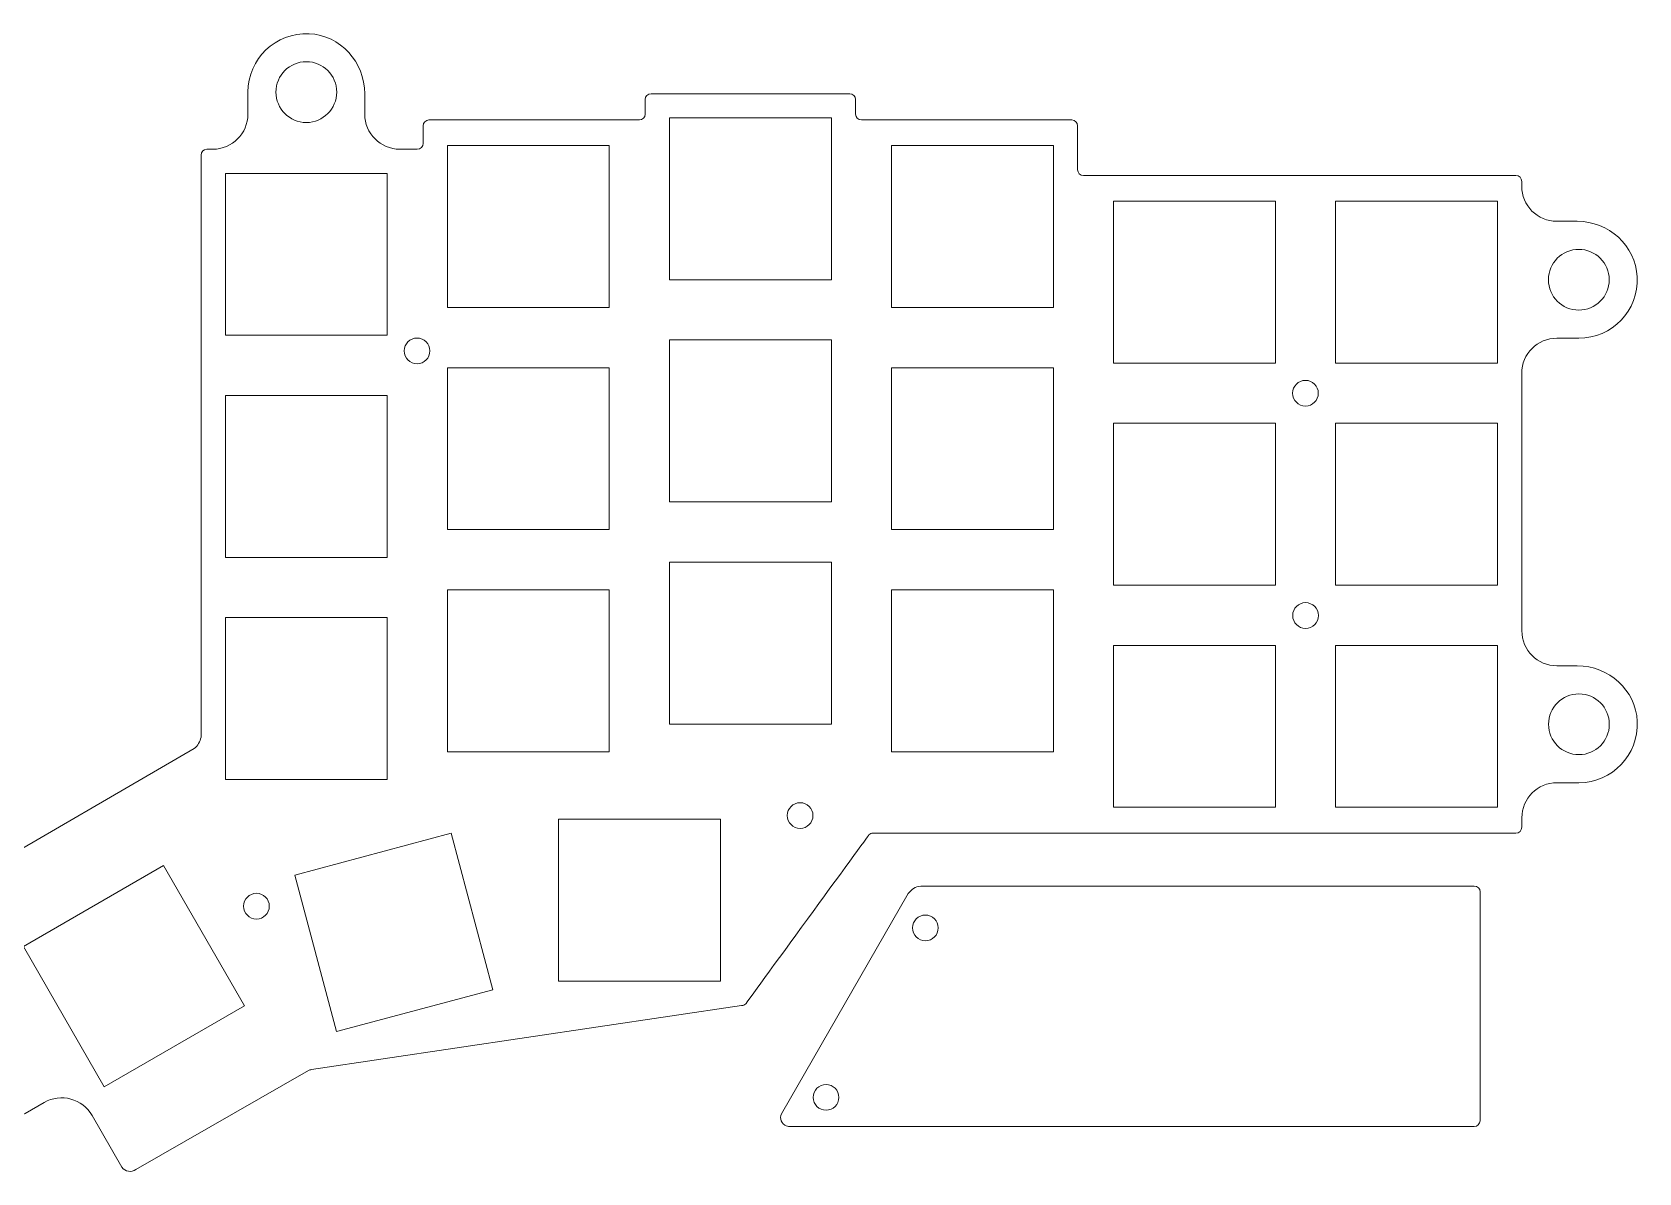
# Model space of a CAD drawing. Header units: inches. Extents: x -5.7 to 5.7, y -3.9 to 4.
# Drawn here: x 0.22 to 5.63, y -3.93 to -0.09 of the extents above; entities that cross this region are included whole.
import ezdxf

# ---------------------------------------------------------------- set-up
doc = ezdxf.new("R2010")
doc.units = ezdxf.units.IN
doc.header["$MEASUREMENT"] = 0
doc.layers.add('_U+5207_U+65AD_U+30D1_U+30B9', color=7, linetype='Continuous')

# ---------------------------------------------------------------- blocks, each defined once
blk = doc.blocks.new('block 11')
at = {"layer": '_U+5207_U+65AD_U+30D1_U+30B9', "color": 1, "lineweight": 9, "true_color": 0xff0000}
blk.add_open_spline([(5.0779, -2.9626), (5.0779, -2.9626), (3.2134, -2.9626), (3.2134, -2.9626), (3.1928, -2.965), (3.1827, -2.9742), (3.1708, -2.9878), (3.1708, -2.9878), (2.7434, -3.7295), (2.7434, -3.7295), (2.7367, -3.7455), (2.7442, -3.7638), (2.7601, -3.7705), (2.7625, -3.7715), (2.7649, -3.7722), (2.7675, -3.7726), (2.7675, -3.7726), (5.0774, -3.7725), (5.0774, -3.7725), (5.0883, -3.7725), (5.0971, -3.7637), (5.0971, -3.7528), (5.0971, -3.7528), (5.0976, -2.9823), (5.0976, -2.9823), (5.0975, -2.9715), (5.0887, -2.9627), (5.0779, -2.9626)], degree=3, knots=[0, 0, 0, 0, 1, 1, 1, 2, 2, 2, 3, 3, 3, 4, 4, 4, 5, 5, 5, 6, 6, 6, 7, 7, 7, 8, 8, 8, 9, 9, 9, 9], dxfattribs=at)
blk = doc.blocks.new('block 12')
at = {"layer": '_U+5207_U+65AD_U+30D1_U+30B9', "color": 1, "lineweight": 9, "true_color": 0xff0000}
blk.add_open_spline([(3.2285, -3.0602), (3.2524, -3.0602), (3.2718, -3.0796), (3.2718, -3.1035), (3.2718, -3.1274), (3.2524, -3.1468), (3.2285, -3.1468), (3.2046, -3.1468), (3.1852, -3.1274), (3.1852, -3.1035), (3.1852, -3.0796), (3.2046, -3.0602), (3.2285, -3.0602), (3.2285, -3.0602), (3.2285, -3.0602), (3.2285, -3.0602)], degree=3, knots=[0, 0, 0, 0, 1, 1, 1, 2, 2, 2, 3, 3, 3, 4, 4, 4, 5, 5, 5, 5], dxfattribs=at)
blk = doc.blocks.new('block 13')
at = {"layer": '_U+5207_U+65AD_U+30D1_U+30B9', "color": 1, "lineweight": 9, "true_color": 0xff0000}
blk.add_open_spline([(2.8938, -3.6311), (2.9178, -3.6311), (2.9371, -3.6505), (2.9371, -3.6744), (2.9371, -3.6983), (2.9178, -3.7177), (2.8938, -3.7177), (2.8699, -3.7177), (2.8505, -3.6983), (2.8505, -3.6744), (2.8505, -3.6505), (2.8699, -3.6311), (2.8938, -3.6311), (2.8938, -3.6311), (2.8938, -3.6311), (2.8938, -3.6311)], degree=3, knots=[0, 0, 0, 0, 1, 1, 1, 2, 2, 2, 3, 3, 3, 4, 4, 4, 5, 5, 5, 5], dxfattribs=at)
blk = doc.blocks.new('block 10')
at = {"layer": '_U+5207_U+65AD_U+30D1_U+30B9'}
for name in ['block 11', 'block 12', 'block 13']:
    blk.add_blockref(name, (0, 0), dxfattribs=at)
blk = doc.blocks.new('block 60')
at = {"layer": '_U+5207_U+65AD_U+30D1_U+30B9', "color": 1, "lineweight": 9, "true_color": 0xff0000}
blk.add_open_spline([(1.5594, -1.1603), (1.5594, -1.1364), (1.54, -1.117), (1.5161, -1.117), (1.4922, -1.117), (1.4728, -1.1364), (1.4728, -1.1603), (1.4728, -1.1842), (1.4922, -1.2036), (1.5161, -1.2036), (1.54, -1.2036), (1.5594, -1.1842), (1.5594, -1.1603), (1.5594, -1.1603), (1.5594, -1.1603), (1.5594, -1.1603)], degree=3, knots=[0, 0, 0, 0, 1, 1, 1, 2, 2, 2, 3, 3, 3, 4, 4, 4, 5, 5, 5, 5], dxfattribs=at)
blk = doc.blocks.new('block 61')
at = {"layer": '_U+5207_U+65AD_U+30D1_U+30B9', "color": 1, "lineweight": 9, "true_color": 0xff0000}
blk.add_open_spline([(4.5524, -1.3029), (4.5524, -1.279), (4.533, -1.2596), (4.5091, -1.2596), (4.4852, -1.2596), (4.4658, -1.279), (4.4658, -1.3029), (4.4658, -1.3268), (4.4852, -1.3462), (4.5091, -1.3462), (4.533, -1.3462), (4.5524, -1.3268), (4.5524, -1.3029), (4.5524, -1.3029), (4.5524, -1.3029), (4.5524, -1.3029)], degree=3, knots=[0, 0, 0, 0, 1, 1, 1, 2, 2, 2, 3, 3, 3, 4, 4, 4, 5, 5, 5, 5], dxfattribs=at)
blk = doc.blocks.new('block 62')
at = {"layer": '_U+5207_U+65AD_U+30D1_U+30B9', "color": 1, "lineweight": 9, "true_color": 0xff0000}
blk.add_open_spline([(4.5528, -2.0515), (4.5528, -2.0276), (4.5334, -2.0082), (4.5095, -2.0082), (4.4855, -2.0082), (4.4661, -2.0276), (4.4661, -2.0515), (4.4661, -2.0754), (4.4855, -2.0948), (4.5095, -2.0948), (4.5334, -2.0948), (4.5528, -2.0754), (4.5528, -2.0515), (4.5528, -2.0515), (4.5528, -2.0515), (4.5528, -2.0515)], degree=3, knots=[0, 0, 0, 0, 1, 1, 1, 2, 2, 2, 3, 3, 3, 4, 4, 4, 5, 5, 5, 5], dxfattribs=at)
blk = doc.blocks.new('block 63')
at = {"layer": '_U+5207_U+65AD_U+30D1_U+30B9', "color": 1, "lineweight": 9, "true_color": 0xff0000}
blk.add_open_spline([(1.0184, -3.0304), (1.0184, -3.0065), (0.999, -2.9871), (0.9751, -2.9871), (0.9512, -2.9871), (0.9318, -3.0065), (0.9318, -3.0304), (0.9318, -3.0543), (0.9512, -3.0737), (0.9751, -3.0737), (0.999, -3.0737), (1.0184, -3.0543), (1.0184, -3.0304), (1.0184, -3.0304), (1.0184, -3.0304), (1.0184, -3.0304)], degree=3, knots=[0, 0, 0, 0, 1, 1, 1, 2, 2, 2, 3, 3, 3, 4, 4, 4, 5, 5, 5, 5], dxfattribs=at)
blk = doc.blocks.new('block 64')
at = {"layer": '_U+5207_U+65AD_U+30D1_U+30B9', "color": 1, "lineweight": 9, "true_color": 0xff0000}
blk.add_open_spline([(2.8499, -2.7251), (2.8499, -2.7012), (2.8305, -2.6818), (2.8066, -2.6818), (2.7827, -2.6818), (2.7633, -2.7012), (2.7633, -2.7251), (2.7633, -2.749), (2.7827, -2.7684), (2.8066, -2.7684), (2.8305, -2.7684), (2.8499, -2.749), (2.8499, -2.7251), (2.8499, -2.7251), (2.8499, -2.7251), (2.8499, -2.7251)], degree=3, knots=[0, 0, 0, 0, 1, 1, 1, 2, 2, 2, 3, 3, 3, 4, 4, 4, 5, 5, 5, 5], dxfattribs=at)
blk = doc.blocks.new('block 65')
at = {"layer": '_U+5207_U+65AD_U+30D1_U+30B9', "color": 1, "lineweight": 9, "true_color": 0xff0000}
blk.add_lwpolyline([(5.1561, -0.6559), (5.1561, -1.2012), (4.6108, -1.2012), (4.6108, -0.6559), (5.1561, -0.6559)], dxfattribs=at)
blk = doc.blocks.new('block 66')
at = {"layer": '_U+5207_U+65AD_U+30D1_U+30B9', "color": 1, "lineweight": 9, "true_color": 0xff0000}
blk.add_lwpolyline([(5.1561, -1.404), (5.1561, -1.9493), (4.6108, -1.9493), (4.6108, -1.404), (5.1561, -1.404)], dxfattribs=at)
blk = doc.blocks.new('block 67')
at = {"layer": '_U+5207_U+65AD_U+30D1_U+30B9', "color": 1, "lineweight": 9, "true_color": 0xff0000}
blk.add_lwpolyline([(5.1561, -2.1521), (5.1561, -2.6974), (4.6108, -2.6974), (4.6108, -2.1521), (5.1561, -2.1521)], dxfattribs=at)
blk = doc.blocks.new('block 68')
at = {"layer": '_U+5207_U+65AD_U+30D1_U+30B9', "color": 1, "lineweight": 9, "true_color": 0xff0000}
blk.add_lwpolyline([(4.408, -0.6559), (4.408, -1.2012), (3.8627, -1.2012), (3.8627, -0.6559), (4.408, -0.6559)], dxfattribs=at)
blk = doc.blocks.new('block 69')
at = {"layer": '_U+5207_U+65AD_U+30D1_U+30B9', "color": 1, "lineweight": 9, "true_color": 0xff0000}
blk.add_lwpolyline([(4.408, -1.404), (4.408, -1.9493), (3.8627, -1.9493), (3.8627, -1.404), (4.408, -1.404)], dxfattribs=at)
blk = doc.blocks.new('block 70')
at = {"layer": '_U+5207_U+65AD_U+30D1_U+30B9', "color": 1, "lineweight": 9, "true_color": 0xff0000}
blk.add_lwpolyline([(4.408, -2.1521), (4.408, -2.6974), (3.8627, -2.6974), (3.8627, -2.1521), (4.408, -2.1521)], dxfattribs=at)
blk = doc.blocks.new('block 71')
at = {"layer": '_U+5207_U+65AD_U+30D1_U+30B9', "color": 1, "lineweight": 9, "true_color": 0xff0000}
blk.add_lwpolyline([(3.6599, -0.4689), (3.6599, -1.0142), (3.1146, -1.0142), (3.1146, -0.4689), (3.6599, -0.4689)], dxfattribs=at)
blk = doc.blocks.new('block 72')
at = {"layer": '_U+5207_U+65AD_U+30D1_U+30B9', "color": 1, "lineweight": 9, "true_color": 0xff0000}
blk.add_lwpolyline([(3.6599, -1.217), (3.6599, -1.7623), (3.1146, -1.7623), (3.1146, -1.217), (3.6599, -1.217)], dxfattribs=at)
blk = doc.blocks.new('block 73')
at = {"layer": '_U+5207_U+65AD_U+30D1_U+30B9', "color": 1, "lineweight": 9, "true_color": 0xff0000}
blk.add_lwpolyline([(3.6599, -1.9651), (3.6599, -2.5104), (3.1146, -2.5104), (3.1146, -1.9651), (3.6599, -1.9651)], dxfattribs=at)
blk = doc.blocks.new('block 74')
at = {"layer": '_U+5207_U+65AD_U+30D1_U+30B9', "color": 1, "lineweight": 9, "true_color": 0xff0000}
blk.add_lwpolyline([(2.9119, -0.3754), (2.9119, -0.9207), (2.3665, -0.9207), (2.3665, -0.3754), (2.9119, -0.3754)], dxfattribs=at)
blk = doc.blocks.new('block 75')
at = {"layer": '_U+5207_U+65AD_U+30D1_U+30B9', "color": 1, "lineweight": 9, "true_color": 0xff0000}
blk.add_lwpolyline([(2.9119, -1.1235), (2.9119, -1.6688), (2.3665, -1.6688), (2.3665, -1.1235), (2.9119, -1.1235)], dxfattribs=at)
blk = doc.blocks.new('block 76')
at = {"layer": '_U+5207_U+65AD_U+30D1_U+30B9', "color": 1, "lineweight": 9, "true_color": 0xff0000}
blk.add_lwpolyline([(2.9119, -1.8716), (2.9119, -2.4169), (2.3665, -2.4169), (2.3665, -1.8716), (2.9119, -1.8716)], dxfattribs=at)
blk = doc.blocks.new('block 77')
at = {"layer": '_U+5207_U+65AD_U+30D1_U+30B9', "color": 1, "lineweight": 9, "true_color": 0xff0000}
blk.add_lwpolyline([(2.1638, -0.4689), (2.1638, -1.0142), (1.6185, -1.0142), (1.6185, -0.4689), (2.1638, -0.4689)], dxfattribs=at)
blk = doc.blocks.new('block 78')
at = {"layer": '_U+5207_U+65AD_U+30D1_U+30B9', "color": 1, "lineweight": 9, "true_color": 0xff0000}
blk.add_lwpolyline([(2.1638, -1.217), (2.1638, -1.7623), (1.6185, -1.7623), (1.6185, -1.217), (2.1638, -1.217)], dxfattribs=at)
blk = doc.blocks.new('block 79')
at = {"layer": '_U+5207_U+65AD_U+30D1_U+30B9', "color": 1, "lineweight": 9, "true_color": 0xff0000}
blk.add_lwpolyline([(2.1638, -1.9651), (2.1638, -2.5104), (1.6185, -2.5104), (1.6185, -1.9651), (2.1638, -1.9651)], dxfattribs=at)
blk = doc.blocks.new('block 80')
at = {"layer": '_U+5207_U+65AD_U+30D1_U+30B9', "color": 1, "lineweight": 9, "true_color": 0xff0000}
blk.add_lwpolyline([(1.4157, -0.5624), (1.4157, -1.1077), (0.8704, -1.1077), (0.8704, -0.5624), (1.4157, -0.5624)], dxfattribs=at)
blk = doc.blocks.new('block 81')
at = {"layer": '_U+5207_U+65AD_U+30D1_U+30B9', "color": 1, "lineweight": 9, "true_color": 0xff0000}
blk.add_lwpolyline([(1.4157, -1.3105), (1.4157, -1.8558), (0.8704, -1.8558), (0.8704, -1.3105), (1.4157, -1.3105)], dxfattribs=at)
blk = doc.blocks.new('block 82')
at = {"layer": '_U+5207_U+65AD_U+30D1_U+30B9', "color": 1, "lineweight": 9, "true_color": 0xff0000}
blk.add_lwpolyline([(1.4157, -2.0586), (1.4157, -2.6039), (0.8704, -2.6039), (0.8704, -2.0586), (1.4157, -2.0586)], dxfattribs=at)
blk = doc.blocks.new('block 83')
at = {"layer": '_U+5207_U+65AD_U+30D1_U+30B9', "color": 1, "lineweight": 9, "true_color": 0xff0000}
blk.add_lwpolyline([(2.5378, -2.7378), (2.5378, -3.2831), (1.9925, -3.2831), (1.9925, -2.7378), (2.5378, -2.7378)], dxfattribs=at)
blk = doc.blocks.new('block 84')
at = {"layer": '_U+5207_U+65AD_U+30D1_U+30B9', "color": 1, "lineweight": 9, "true_color": 0xff0000}
blk.add_lwpolyline([(1.6312, -2.785), (1.7718, -3.3119), (1.2449, -3.4525), (1.1043, -2.9256), (1.6312, -2.785)], dxfattribs=at)
blk = doc.blocks.new('block 85')
at = {"layer": '_U+5207_U+65AD_U+30D1_U+30B9', "color": 1, "lineweight": 9, "true_color": 0xff0000}
blk.add_lwpolyline([(0.6622, -2.8937), (0.9345, -3.3662), (0.4621, -3.6385), (0.1897, -3.166), (0.6622, -2.8937)], dxfattribs=at)
blk = doc.blocks.new('block 86')
at = {"layer": '_U+5207_U+65AD_U+30D1_U+30B9', "color": 1, "lineweight": 9, "true_color": 0xff0000}
blk.add_open_spline([(1.2454, -0.2888), (1.2454, -0.2322), (1.1996, -0.1864), (1.143, -0.1864), (1.0865, -0.1864), (1.0407, -0.2322), (1.0407, -0.2888), (1.0407, -0.3453), (1.0865, -0.3911), (1.143, -0.3911), (1.1996, -0.3911), (1.2454, -0.3453), (1.2454, -0.2888), (1.2454, -0.2888), (1.2454, -0.2888), (1.2454, -0.2888)], degree=3, knots=[0, 0, 0, 0, 1, 1, 1, 2, 2, 2, 3, 3, 3, 4, 4, 4, 5, 5, 5, 5], dxfattribs=at)
blk = doc.blocks.new('block 87')
at = {"layer": '_U+5207_U+65AD_U+30D1_U+30B9', "color": 1, "lineweight": 9, "true_color": 0xff0000}
blk.add_open_spline([(5.4299, -1.0231), (5.4865, -1.0231), (5.5323, -0.9772), (5.5323, -0.9207), (5.5323, -0.8642), (5.4865, -0.8183), (5.4299, -0.8183), (5.3734, -0.8183), (5.3276, -0.8642), (5.3276, -0.9207), (5.3276, -0.9772), (5.3734, -1.0231), (5.4299, -1.0231), (5.4299, -1.0231), (5.4299, -1.0231), (5.4299, -1.0231)], degree=3, knots=[0, 0, 0, 0, 1, 1, 1, 2, 2, 2, 3, 3, 3, 4, 4, 4, 5, 5, 5, 5], dxfattribs=at)
blk = doc.blocks.new('block 89')
at = {"layer": '_U+5207_U+65AD_U+30D1_U+30B9', "color": 1, "lineweight": 9, "true_color": 0xff0000}
blk.add_open_spline([(5.4303, -2.5201), (5.4868, -2.5201), (5.5327, -2.4743), (5.5327, -2.4177), (5.5327, -2.3612), (5.4868, -2.3154), (5.4303, -2.3154), (5.3738, -2.3154), (5.3279, -2.3612), (5.3279, -2.4177), (5.3279, -2.4743), (5.3738, -2.5201), (5.4303, -2.5201), (5.4303, -2.5201), (5.4303, -2.5201), (5.4303, -2.5201)], degree=3, knots=[0, 0, 0, 0, 1, 1, 1, 2, 2, 2, 3, 3, 3, 4, 4, 4, 5, 5, 5, 5], dxfattribs=at)
blk = doc.blocks.new('block 90')
at = {"layer": '_U+5207_U+65AD_U+30D1_U+30B9', "color": 1, "lineweight": 9, "true_color": 0xff0000}
blk.add_lwpolyline([(5.238, -2.0864), (5.238, -2.0864)], dxfattribs=at)
blk.add_open_spline([(5.238, -2.1028), (5.238, -2.168), (5.2909, -2.2209), (5.3561, -2.2209), (5.3561, -2.2209), (5.4247, -2.2209), (5.4247, -2.2209), (5.5307, -2.2209), (5.6219, -2.3023), (5.6269, -2.4082), (5.6323, -2.5212), (5.5422, -2.6146), (5.4303, -2.6146), (5.4303, -2.6146), (5.4303, -2.6146), (5.4303, -2.6146), (5.4303, -2.6146), (5.3562, -2.6146), (5.3562, -2.6146), (5.291, -2.6146), (5.2381, -2.6674), (5.2381, -2.7327), (5.2381, -2.7327), (5.2376, -2.7647), (5.2376, -2.7647), (5.2376, -2.7756), (5.2288, -2.7844), (5.2179, -2.7844), (5.2179, -2.7844), (4.5486, -2.7844), (4.5486, -2.7844), (4.5486, -2.7844), (4.4698, -2.7844), (4.4698, -2.7844), (4.4698, -2.7844), (3.0524, -2.7844), (3.0524, -2.7844), (3.0472, -2.7844), (3.0422, -2.7865), (3.0385, -2.7902), (3.0386, -2.79), (2.6233, -3.3593), (2.6233, -3.3593), (2.6194, -3.3626), (2.6146, -3.3646), (2.6095, -3.3652), (2.6095, -3.3652), (1.1609, -3.5805), (1.1609, -3.5805), (1.1572, -3.5811), (1.1535, -3.5821), (1.1499, -3.5833), (1.1499, -3.5833), (0.5692, -3.9176), (0.5692, -3.9176), (0.5537, -3.9285), (0.5323, -3.9248), (0.5213, -3.9093), (0.5213, -3.9093), (0.4213, -3.7352), (0.4213, -3.7352), (0.3887, -3.6783), (0.316, -3.6589), (0.2594, -3.6919), (0.2594, -3.6919), (0.1961, -3.7289), (0.1961, -3.7289), (0.1019, -3.7832), (-0.0185, -3.751), (-0.0728, -3.6568), (-0.1272, -3.5627), (-0.0949, -3.4423), (-0.0008, -3.3879), (-0.0008, -3.3879), (-0.0008, -3.3879), (-0.0008, -3.3879), (-0.0008, -3.3879), (0.0643, -3.3498), (0.0643, -3.3498), (0.1201, -3.317), (0.1392, -3.2454), (0.107, -3.1892), (0.107, -3.1892), (-0.0004, -3.0014), (-0.0004, -3.0014), (-0.0125, -2.9784), (-0.0061, -2.9501), (0.0147, -2.9345), (0.0147, -2.9345), (0.7657, -2.4999), (0.7657, -2.4999), (0.7773, -2.4897), (0.7853, -2.476), (0.7885, -2.4609), (0.7885, -2.4609), (0.7885, -1.1896), (0.7885, -1.1896), (0.7885, -1.1896), (0.7885, -0.5494), (0.7885, -0.5494), (0.7885, -0.5494), (0.7885, -0.5008), (0.7885, -0.5008), (0.7885, -0.4899), (0.7973, -0.4811), (0.8082, -0.4811), (0.8082, -0.4811), (0.8282, -0.4811), (0.8282, -0.4811), (0.8934, -0.481), (0.9462, -0.4282), (0.9462, -0.363), (0.9462, -0.363), (0.9462, -0.2888), (0.9462, -0.2888), (0.9462, -0.1769), (1.0395, -0.0868), (1.1526, -0.0922), (1.2584, -0.0971), (1.3399, -0.1883), (1.3399, -0.2943), (1.3399, -0.2943), (1.3399, -0.3629), (1.3399, -0.3629), (1.3399, -0.4282), (1.3927, -0.481), (1.4579, -0.4811), (1.4579, -0.4811), (1.5169, -0.4811), (1.5169, -0.4811), (1.5277, -0.4811), (1.5366, -0.4723), (1.5366, -0.4614), (1.5366, -0.4614), (1.5366, -0.4023), (1.5366, -0.4023), (1.5366, -0.3915), (1.5454, -0.3827), (1.5563, -0.3827), (1.5563, -0.3827), (2.265, -0.3827), (2.265, -0.3827), (2.2758, -0.3827), (2.2847, -0.3738), (2.2847, -0.363), (2.2847, -0.363), (2.2847, -0.3138), (2.2847, -0.3138), (2.2847, -0.3029), (2.2935, -0.2941), (2.3043, -0.2941), (2.3043, -0.2941), (2.9737, -0.2941), (2.9737, -0.2941), (2.9845, -0.2941), (2.9934, -0.3029), (2.9934, -0.3138), (2.9934, -0.3138), (2.9934, -0.363), (2.9934, -0.363), (2.9934, -0.3738), (3.0022, -0.3827), (3.013, -0.3827), (3.013, -0.3827), (3.7218, -0.3827), (3.7218, -0.3827), (3.7326, -0.3827), (3.7414, -0.3915), (3.7414, -0.4023), (3.7414, -0.4023), (3.7414, -0.55), (3.7414, -0.55), (3.7414, -0.5609), (3.7503, -0.5697), (3.7611, -0.5697), (3.7611, -0.5697), (4.4698, -0.5697), (4.4698, -0.5697), (4.4698, -0.5697), (4.5486, -0.5697), (4.5486, -0.5697), (4.5486, -0.5697), (5.2179, -0.5697), (5.2179, -0.5697), (5.2288, -0.5697), (5.2376, -0.5785), (5.2376, -0.5894), (5.2376, -0.5894), (5.2376, -0.5894), (5.2376, -0.5894), (5.2376, -0.5894), (5.2376, -0.6057), (5.2376, -0.6057), (5.2376, -0.671), (5.2905, -0.7239), (5.3557, -0.7239), (5.3557, -0.7239), (5.4244, -0.7239), (5.4244, -0.7239), (5.5304, -0.7239), (5.6216, -0.8053), (5.6266, -0.9112), (5.6319, -1.0242), (5.5418, -1.1176), (5.4299, -1.1176), (5.4299, -1.1176), (5.4299, -1.1176), (5.4299, -1.1176), (5.4299, -1.1176), (5.3558, -1.1176), (5.3558, -1.1176), (5.2906, -1.1176), (5.2377, -1.1704), (5.2377, -1.2357), (5.2377, -1.2357), (5.238, -2.1028), (5.238, -2.1028)], degree=3, knots=[0, 0, 0, 0, 1, 1, 1, 2, 2, 2, 3, 3, 3, 4, 4, 4, 5, 5, 5, 6, 6, 6, 7, 7, 7, 8, 8, 8, 9, 9, 9, 10, 10, 10, 11, 11, 11, 12, 12, 12, 13, 13, 13, 14, 14, 14, 15, 15, 15, 16, 16, 16, 17, 17, 17, 18, 18, 18, 19, 19, 19, 20, 20, 20, 21, 21, 21, 22, 22, 22, 23, 23, 23, 24, 24, 24, 25, 25, 25, 26, 26, 26, 27, 27, 27, 28, 28, 28, 29, 29, 29, 30, 30, 30, 31, 31, 31, 32, 32, 32, 33, 33, 33, 34, 34, 34, 35, 35, 35, 36, 36, 36, 37, 37, 37, 38, 38, 38, 39, 39, 39, 40, 40, 40, 41, 41, 41, 42, 42, 42, 43, 43, 43, 44, 44, 44, 45, 45, 45, 46, 46, 46, 47, 47, 47, 48, 48, 48, 49, 49, 49, 50, 50, 50, 51, 51, 51, 52, 52, 52, 53, 53, 53, 54, 54, 54, 55, 55, 55, 56, 56, 56, 57, 57, 57, 58, 58, 58, 59, 59, 59, 60, 60, 60, 61, 61, 61, 62, 62, 62, 63, 63, 63, 64, 64, 64, 65, 65, 65, 66, 66, 66, 67, 67, 67, 68, 68, 68, 69, 69, 69, 70, 70, 70, 71, 71, 71, 72, 72, 72, 72], dxfattribs=at)
blk = doc.blocks.new('block 59')
at = {"layer": '_U+5207_U+65AD_U+30D1_U+30B9', "color": 1, "lineweight": 9, "true_color": 0xff0000}
for points in [[(1.3399, -0.2888), (1.3399, -0.2888)], [(0.8887, -0.481), (0.8887, -0.481)], [(1.3974, -0.481), (1.3974, -0.481)]]:
    blk.add_lwpolyline(points, dxfattribs=at)
at = {"layer": '_U+5207_U+65AD_U+30D1_U+30B9'}
for name in ['block 90', 'block 86', 'block 74', 'block 77', 'block 71', 'block 80', 'block 68', 'block 65', 'block 87', 'block 60', 'block 75', 'block 78', 'block 72', 'block 61', 'block 81', 'block 69', 'block 66', 'block 76', 'block 79', 'block 73', 'block 62', 'block 82', 'block 70', 'block 67', 'block 89', 'block 64', 'block 83', 'block 84', 'block 85', 'block 63']:
    blk.add_blockref(name, (0, 0), dxfattribs=at)

msp = doc.modelspace()

# ---------------------------------------------------------------- block references
at = {"layer": '_U+5207_U+65AD_U+30D1_U+30B9'}
for name in ['block 59', 'block 10']:
    msp.add_blockref(name, (0, 0), dxfattribs=at)

doc.saveas('drawing.dxf')
